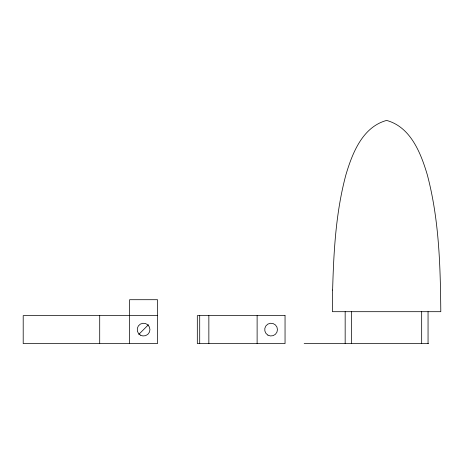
<?xml version="1.0" encoding="UTF-8"?>
<svg xmlns="http://www.w3.org/2000/svg" width="464" height="464" viewBox="0 0 464 464"><rect width="100%" height="100%" fill="white"/><g stroke="black" fill="none" stroke-linecap="round" stroke-linejoin="round"><path stroke-width="0.7" d="M138.748 334.434L148.393 324.788M157.534 315.648L23.2 315.648L23.2 343.575L157.534 343.575L157.534 299.709L129.607 299.709L129.607 343.575M304.169 343.575L428.492 343.575M428.052 311.692L428.052 343.575M421.672 311.692L421.672 343.575M351.544 311.692L351.544 343.575M345.164 311.692L345.164 343.575M257.12 315.648L257.12 343.575M208.852 315.648L208.852 343.575M199.706 315.648L199.706 343.575M99.708 315.648L99.708 343.575M332.624 290.029L332.415 311.692L440.8 311.692C440.382 265.791 439.118 219.234 427.251 174.621C420.819 153.039 410.628 126.968 386.605 120.425C362.587 126.968 352.396 153.039 345.964 174.621C335.837 212.181 333.697 251.314 332.624 290.029M285.047 315.648L197.316 315.648L197.316 343.575L285.047 343.575L285.047 315.648M140.383 335.13A6.374 6.374 0 0 0 149.947 329.608A6.374 6.374 0 0 0 140.383 324.087A6.374 6.374 0 0 0 140.383 335.13M267.896 335.13A6.374 6.374 0 0 0 277.46 329.608A6.374 6.374 0 0 0 267.896 324.087A6.374 6.374 0 0 0 267.896 335.13"/></g></svg>
